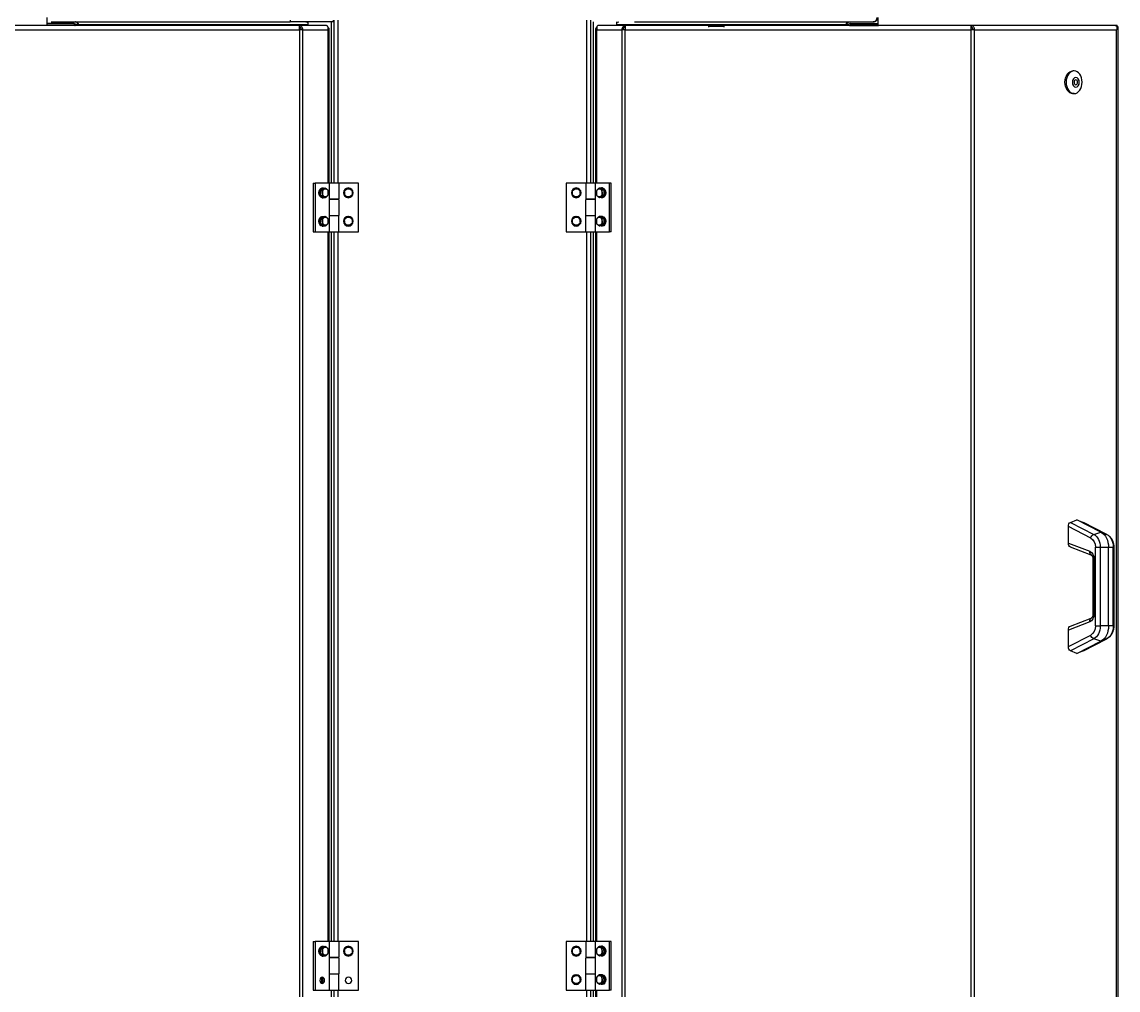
# Model space of a CAD drawing. Extents: x -3873 to 164127, y 7129 to 96529.
# Drawn here: x 53940 to 55293, y 26497 to 27692 of the extents above; entities that cross this region are included whole.
import ezdxf

# ---------------------------------------------------------------- set-up
doc = ezdxf.new("R2010")
doc.units = 0
doc.layers.add('LAYOUT-KROMEKA', color=1, linetype='CONTINUOUS')

# ---------------------------------------------------------------- blocks, each defined once
blk = doc.blocks.new('artik seperatoru-ust')
at = {"layer": 'LAYOUT-KROMEKA'}
for p, q in [((4334.1, 808.7), (2953.9, 808.7)), ((2956.9, 807.1), (4331.1, 807.1)), ((3595.5, 803.6), (3595.5, 802.9)), ((3692.5, 803.6), (3595.5, 803.6)), ((3595.5, 802.9), (3692.5, 802.9)), ((3595.5, 802.9), (3595.5, 797.1)), ((3692.5, 803.6), (3692.5, 802.9)), ((3692.5, 797.1), (3692.5, 802.9)), ((4331.1, 631.6), (4331.1, 807.1)), ((4336.5, 806.1), (4336.4, 806.1)), ((4336.5, 807.7), (4336.5, 806.1)), ((4336.5, 806.1), (4336.5, 805.6)), ((4336.5, 805.6), (4336.5, 627.9)), ((3561.5, 758.2), (3576.7, 787.8)), ((3564.7, 766.2), (3579.6, 795)), ((3579.7, 795.2), (3564.8, 766.4)), ((3579.6, 795), (3576.7, 787.8)), ((3576.7, 787.8), (3579.6, 779.1)), ((3595.5, 797.1), (3692.5, 797.1)), ((3595.5, 797.1), (3595.5, 787)), ((3595.5, 780.9), (3595.5, 787)), ((3692.5, 787), (3595.5, 787)), ((3692.5, 787), (3692.5, 797.1)), ((3692.5, 780.9), (3692.5, 787)), ((3723.2, 766.4), (3708.3, 795.2)), ((3708.4, 795), (3723.3, 766.2)), ((3711.3, 787.8), (3708.4, 795)), ((3708.4, 779.1), (3711.3, 787.8)), ((3711.3, 787.8), (3726.5, 758.2)), ((3579.6, 779.1), (3564.7, 750.2)), ((3569.9, 747.6), (3584.1, 775.3)), ((3600.4, 774.2), (3590.3, 747.6)), ((3595.3, 750.2), (3605.1, 775.9)), ((3595.5, 780.9), (3692.5, 780.9)), ((3677.9, 779.4), (3610.1, 779.4)), ((3610.1, 779.4), (3610.1, 778)), ((3610.1, 778), (3677.9, 778)), ((3677.9, 779.4), (3677.9, 778)), ((3682.9, 775.9), (3692.7, 750.2)), ((3697.7, 747.6), (3687.6, 774.2)), ((3703.9, 775.3), (3718.1, 747.6)), ((3723.3, 750.2), (3708.4, 779.1)), ((3564.7, 766.2), (3561.5, 758.2)), ((3561.5, 758.2), (3564.7, 750.2)), ((3726.5, 758.2), (3723.3, 766.2)), ((3723.3, 750.2), (3726.5, 758.2)), ((3569.9, 747.6), (3590.3, 747.6)), ((3697.7, 747.6), (3718.1, 747.6)), ((4252.5, 754.7), (4252.5, 753.3)), ((4280.5, 754.7), (4280.5, 753.3)), ((2956.9, 631.6), (4331.1, 631.6)), ((2956.9, 627.7), (4331.1, 627.7)), ((4331.1, 631.6), (4331.1, 627.7)), ((4331.1, 200.9), (4331.1, 627.7)), ((4334.5, 627.9), (4334.5, 627.6)), ((4334.5, 627.9), (4336.5, 627.9)), ((4336.5, 627.5), (4336.5, 627.9)), ((4336.5, 627.5), (4336.5, 201.1)), ((4336.5, 513.2), (4336.6, 513.2)), ((4336.5, 512.9), (4336.6, 512.9)), ((4336.6, 512.9), (4336.6, 513.2)), ((4336.6, 478), (4336.6, 512.9)), ((4337, 512.5), (4336.6, 512.5)), ((4339, 512.5), (4337, 512.5)), ((4337, 512.5), (4337, 478.9)), ((4346.4, 512.5), (4339, 512.5)), ((4339, 478.9), (4339, 512.5)), ((4341, 507.1), (4341, 507.1)), ((4341, 507.1), (4341, 507)), ((4341, 212.4), (4341, 507)), ((4336.5, 478), (4336.6, 478)), ((4337.6, 474), (4336.5, 474)), ((4337.6, 473.3), (4336.5, 473.3)), ((4339.4, 474.5), (4336.7, 474.5)), ((4337, 478.9), (4339, 478.9)), ((4337.6, 474), (4337.6, 473.3)), ((4337.6, 190.1), (4337.6, 473.3)), ((4335.5, 322.1), (4335.3, 322.1)), ((4335.5, 322.1), (4335.5, 323.5)), ((4335.5, 322.1), (4335.5, 304.6)), ((4335.5, 304.6), (4335.3, 304.6)), ((4335.5, 303.2), (4335.5, 304.6)), ((2956.9, 200.9), (4331.1, 200.9)), ((2956.9, 197.1), (4331.1, 197.1)), ((4331.1, 200.9), (4331.1, 197.1)), ((4331.1, 166), (4331.1, 197.1)), ((4334.5, 200.7), (4334.5, 201)), ((4334.5, 200.7), (4336.5, 200.7)), ((4336.5, 200.7), (4336.5, 201.1)), ((4336.5, 200.7), (4336.5, 167.5)), ((4341, 190.1), (4336.5, 190.1)), ((3146, 183.8), (3146, 181.7)), ((3146, 183.8), (3206, 183.8)), ((3146, 164), (3146, 181.7)), ((3146, 181.7), (3206, 181.7)), ((3206, 183.8), (3206, 181.7)), ((3206, 181.7), (3206, 164)), ((4082, 183.8), (4082, 181.7)), ((4082, 183.8), (4142, 183.8)), ((4082, 164), (4082, 181.7)), ((4082, 181.7), (4142, 181.7)), ((4142, 183.8), (4142, 181.7)), ((4142, 181.7), (4142, 164)), ((2955.2, 164.5), (3146, 164.5)), ((2956.9, 166), (3146, 166)), ((3206, 164), (3146, 164)), ((3146, 152.2), (3146, 164)), ((3153, 172.8), (3153, 171.7)), ((3153.2, 171.6), (3156.5, 175)), ((3153.2, 171.6), (3153.2, 169.5)), ((3156.5, 175), (3156.5, 172.9)), ((3156.5, 175), (3162.2, 174.7)), ((3162.2, 174.7), (3164.8, 171)), ((3162.2, 174.7), (3162.2, 172.6)), ((3164.8, 171), (3164.8, 168.9)), ((3165, 172.8), (3165, 171.7)), ((3165.5, 164), (3165.5, 152.2)), ((3166.2, 152.2), (3166.2, 164)), ((3185.7, 164), (3185.7, 152.2)), ((3186.5, 152.2), (3186.5, 164)), ((3188, 172.8), (3188, 171.7)), ((3188.2, 171.6), (3191.5, 175)), ((3188.2, 171.6), (3188.2, 169.5)), ((3191.5, 175), (3191.5, 172.9)), ((3191.5, 175), (3197.2, 174.7)), ((3197.2, 174.7), (3199.8, 171)), ((3197.2, 174.7), (3197.2, 172.6)), ((3199.8, 171), (3199.8, 168.9)), ((3200, 172.8), (3200, 171.7)), ((3206, 166), (4082, 166)), ((3206, 164.5), (4082, 164.5)), ((3206, 164), (3206, 152.2)), ((4142, 164), (4082, 164)), ((4082, 152.2), (4082, 164)), ((4089, 172.8), (4089, 171.7)), ((4089.2, 171.5), (4092.3, 175)), ((4089.2, 171.5), (4089.2, 169.4)), ((4092.3, 175), (4092.3, 172.8)), ((4092.3, 175), (4098.1, 174.8)), ((4098.1, 174.8), (4100.8, 171.2)), ((4098.1, 174.8), (4098.1, 172.6)), ((4100.8, 171.2), (4100.8, 169)), ((4101, 172.8), (4101, 171.7)), ((4101.5, 164), (4101.5, 152.2)), ((4102.2, 152.2), (4102.2, 164)), ((4121.7, 164), (4121.7, 152.2)), ((4122.5, 152.2), (4122.5, 164)), ((4124, 172.8), (4124, 171.7)), ((4124.2, 171.5), (4127.3, 175)), ((4124.2, 171.5), (4124.2, 169.4)), ((4127.3, 175), (4127.3, 172.8)), ((4127.3, 175), (4133.1, 174.8)), ((4133.1, 174.8), (4135.8, 171.2)), ((4133.1, 174.8), (4133.1, 172.6)), ((4135.8, 171.2), (4135.8, 169)), ((4136, 172.8), (4136, 171.7)), ((4142, 166), (4331.1, 166)), ((4142, 164.5), (4332.7, 164.5)), ((4142, 164), (4142, 152.2)), ((2946.5, 161.9), (3146, 161.9)), ((2946.5, 158.5), (3146, 158.5)), ((3146, 153.1), (2946.5, 153.1)), ((3146, 128), (3146, 152.2)), ((3146, 152.2), (3165.5, 152.2)), ((3165.5, 161.9), (3166.2, 161.9)), ((3165.5, 158.5), (3166.2, 158.5)), ((3166.2, 153.1), (3165.5, 153.1)), ((3165.5, 153), (3166.2, 153)), ((3166.2, 152.2), (3185.7, 152.2)), ((3185.7, 161.9), (3186.5, 161.9)), ((3185.7, 158.5), (3186.5, 158.5)), ((3186.5, 153.1), (3185.7, 153.1)), ((3185.7, 153), (3186.5, 153)), ((3206, 152.2), (3186.5, 152.2)), ((3206, 161.9), (4082, 161.9)), ((3206, 158.5), (4082, 158.5)), ((4082, 153.1), (3206, 153.1)), ((3206, 152.2), (3206, 128)), ((4082, 128), (4082, 152.2)), ((4082, 152.2), (4101.5, 152.2)), ((4101.5, 161.9), (4102.2, 161.9)), ((4101.5, 158.5), (4102.2, 158.5)), ((4102.2, 153.1), (4101.5, 153.1)), ((4101.5, 153), (4102.2, 153)), ((4102.2, 152.2), (4121.7, 152.2)), ((4121.7, 161.9), (4122.5, 161.9)), ((4121.7, 158.5), (4122.5, 158.5)), ((4122.5, 153.1), (4121.7, 153.1)), ((4121.7, 153), (4122.5, 153)), ((4142, 152.2), (4122.5, 152.2)), ((4142, 161.9), (4341, 161.9)), ((4142, 158.5), (4343, 158.5)), ((4343, 153.1), (4142, 153.1)), ((4142, 152.2), (4142, 128)), ((3206, 128), (3146, 128)), ((4142, 128), (4082, 128)), ((3146, -152.2), (3146, -128)), ((3146, -128), (3206, -128)), ((3206, -128), (3206, -152.2)), ((4082, -152.2), (4082, -128)), ((4082, -128), (4142, -128)), ((4142, -128), (4142, -152.2)), ((2946.5, -153.1), (3146, -153.1)), ((3146, -158.5), (2946.5, -158.5)), ((3146, -161.9), (2946.5, -161.9)), ((3146, -164), (3146, -152.2)), ((3146, -152.2), (3165.5, -152.2)), ((3165.5, -152.2), (3165.5, -164)), ((3166.2, -153), (3165.5, -153)), ((3165.5, -153.1), (3166.2, -153.1)), ((3166.2, -158.5), (3165.5, -158.5)), ((3166.2, -161.9), (3165.5, -161.9)), ((3166.2, -164), (3166.2, -152.2)), ((3185.7, -152.2), (3166.2, -152.2)), ((3185.7, -152.2), (3185.7, -164)), ((3186.5, -153), (3185.7, -153)), ((3185.7, -153.1), (3186.5, -153.1)), ((3186.5, -158.5), (3185.7, -158.5)), ((3186.5, -161.9), (3185.7, -161.9)), ((3186.5, -164), (3186.5, -152.2)), ((3206, -152.2), (3186.5, -152.2)), ((3206, -152.2), (3206, -164)), ((3206, -153.1), (4082, -153.1)), ((4082, -158.5), (3206, -158.5)), ((4082, -161.9), (3206, -161.9)), ((4082, -164), (4082, -152.2)), ((4082, -152.2), (4101.5, -152.2)), ((4101.5, -152.2), (4101.5, -164)), ((4102.2, -153), (4101.5, -153)), ((4101.5, -153.1), (4102.2, -153.1)), ((4102.2, -158.5), (4101.5, -158.5)), ((4102.2, -161.9), (4101.5, -161.9)), ((4102.2, -164), (4102.2, -152.2)), ((4121.7, -152.2), (4102.2, -152.2)), ((4121.7, -153.1), (4122.5, -153.1)), ((4122.5, -158.5), (4121.7, -158.5)), ((4122.5, -161.9), (4121.7, -161.9)), ((4121.7, -152.2), (4121.7, -164)), ((4122.5, -153), (4121.7, -153)), ((4122.5, -164), (4122.5, -152.2)), ((4142, -152.2), (4122.5, -152.2)), ((4142, -152.2), (4142, -164)), ((4142, -153.1), (4343, -153.1)), ((4343, -158.5), (4142, -158.5)), ((4341, -161.9), (4142, -161.9)), ((4343, -159.4), (4341, -159.4)), ((4341, -159.4), (4341, -212.4)), ((3146, -181.7), (3146, -164)), ((3146, -164), (3206, -164)), ((3188, -172.8), (3188, -171.7)), ((3188.2, -171.2), (3188.2, -169)), ((3190.9, -174.8), (3188.2, -171.2)), ((3190.9, -174.8), (3190.9, -172.6)), ((3196.7, -175), (3190.9, -174.8)), ((3199.8, -171.5), (3196.7, -175)), ((3196.7, -175), (3196.7, -172.8)), ((3199.8, -171.5), (3199.8, -169.4)), ((3200, -172.8), (3200, -171.7)), ((3206, -164), (3206, -181.7)), ((4082, -164.5), (3206, -164.5)), ((4082, -166), (3206, -166)), ((4082, -181.7), (4082, -164)), ((4082, -164), (4142, -164)), ((4089, -172.8), (4089, -171.7)), ((4089.2, -171.2), (4089.2, -169)), ((4091.9, -174.8), (4089.2, -171.2)), ((4091.9, -174.8), (4091.9, -172.6)), ((4097.7, -175), (4091.9, -174.8)), ((4100.8, -171.5), (4097.7, -175)), ((4097.7, -175), (4097.7, -172.8)), ((4100.8, -171.5), (4100.8, -169.4)), ((4101, -172.8), (4101, -171.7)), ((4124, -172.8), (4124, -171.7)), ((4124.2, -171.2), (4124.2, -169)), ((4126.9, -174.8), (4124.2, -171.2)), ((4126.9, -174.8), (4126.9, -172.6)), ((4132.7, -175), (4126.9, -174.8)), ((4135.8, -171.5), (4132.7, -175)), ((4132.7, -175), (4132.7, -172.8)), ((4135.8, -171.5), (4135.8, -169.4)), ((4136, -172.8), (4136, -171.7)), ((4142, -164), (4142, -181.7)), ((4332.7, -164.5), (4142, -164.5)), ((4331.1, -166), (4142, -166)), ((4331.1, -197.1), (4331.1, -166)), ((4336.5, -167.5), (4336.5, -200.7)), ((3146, -183.8), (3146, -181.7)), ((3206, -181.7), (3146, -181.7)), ((3206, -183.8), (3146, -183.8)), ((3206, -183.8), (3206, -181.7)), ((4082, -183.8), (4082, -181.7)), ((4142, -181.7), (4082, -181.7)), ((4142, -183.8), (4082, -183.8)), ((4142, -183.8), (4142, -181.7)), ((4331.1, -197.1), (2956.9, -197.1)), ((4331.1, -200.9), (2956.9, -200.9)), ((4331.1, -197.1), (4331.1, -200.9)), ((4331.1, -627.7), (4331.1, -200.9)), ((4334.5, -200.7), (4334.5, -201)), ((4334.5, -200.7), (4336.5, -200.7)), ((4336.5, -190.1), (4341, -190.1)), ((4336.5, -201.1), (4336.5, -200.7)), ((4336.5, -201.1), (4336.5, -627.5)), ((4337.6, -473.3), (4337.6, -190.1)), ((4341, -507), (4341, -212.4)), ((4343, -212.4), (4341, -212.4)), ((4337.6, -473.3), (4336.5, -473.3)), ((4337.6, -474), (4336.5, -474)), ((4336.6, -478), (4336.5, -478)), ((4336.6, -478), (4336.6, -512.9)), ((4339.4, -474.5), (4336.7, -474.5)), ((4339, -478.9), (4337, -478.9)), ((4337, -478.9), (4337, -512.5)), ((4337.6, -474), (4337.6, -473.3)), ((4339, -478.9), (4339, -512.5)), ((4336.6, -512.9), (4336.5, -512.9)), ((4336.6, -513.2), (4336.5, -513.2)), ((4337, -512.5), (4336.6, -512.5)), ((4336.6, -512.9), (4336.6, -513.2)), ((4339, -512.5), (4337, -512.5)), ((4346.4, -512.5), (4339, -512.5))]:
    blk.add_line(p, q, dxfattribs=at)
for centre, radius in [((3159, 140.5), 6), ((3194, 140.5), 6), ((4095, 140.5), 6), ((4130, 140.5), 6), ((3194, -140.5), 6), ((4095, -140.5), 6), ((4130, -140.5), 6), ((3158, -140.5), 4)]:
    blk.add_circle(centre, radius, dxfattribs=at)
for centre, start, end in [((3159, 140.5), 147.5, 207.5), ((3159, 140.5), 207.5, 267.5), ((3159, 140.5), 87.5, 147.5), ((3159, 140.5), 267.5, 327.5), ((3159, 140.5), 27.5, 87.5), ((3159, 140.5), 327.5, 27.5), ((3194, 140.5), 147.5, 207.5), ((3194, 140.5), 207.5, 267.5), ((3194, 140.5), 87.5, 147.5), ((3194, 140.5), 267.5, 327.5), ((3194, 140.5), 27.5, 87.5), ((3194, 140.5), 327.5, 27.5), ((4095, 140.5), 147.5, 207.5), ((4095, 140.5), 207.5, 267.5), ((4095, 140.5), 87.5, 147.5), ((4095, 140.5), 267.5, 327.5), ((4095, 140.5), 27.5, 87.5), ((4095, 140.5), 327.5, 27.5), ((4130, 140.5), 147.5, 207.5), ((4130, 140.5), 207.5, 267.5), ((4130, 140.5), 87.5, 147.5), ((4130, 140.5), 267.5, 327.5), ((4130, 140.5), 27.5, 87.5), ((4130, 140.5), 327.5, 27.5), ((3194, -140.5), 147.5, 207.5), ((3194, -140.5), 207.5, 267.5), ((3194, -140.5), 87.5, 147.5), ((3194, -140.5), 267.5, 327.5), ((3194, -140.5), 27.5, 87.5), ((3194, -140.5), 327.5, 27.5), ((4095, -140.5), 147.5, 207.5), ((4095, -140.5), 207.5, 267.5), ((4095, -140.5), 87.5, 147.5), ((4095, -140.5), 267.5, 327.5), ((4095, -140.5), 27.5, 87.5), ((4095, -140.5), 327.5, 27.5), ((4130, -140.5), 147.5, 207.5), ((4130, -140.5), 207.5, 267.5), ((4130, -140.5), 87.5, 147.5), ((4130, -140.5), 267.5, 327.5), ((4130, -140.5), 27.5, 87.5), ((4130, -140.5), 327.5, 27.5)]:
    blk.add_arc(centre, 5, start, end, dxfattribs=at)
for centre, major_axis, ratio, start_param, end_param in [((3595.5, 790.9), (-17, 0), 0.707107, 4.712389, 5.934119), ((3692.5, 790.9), (17, 0), 0.707107, 0.349066, 1.570796), ((3595.5, 783), (-20, 0), 0.707107, 4.712389, 5.934119), ((3584.1, 793), (-4.45, 2.29), 0.664463, 0, 0.067749), ((3595.5, 775), (-17, 0), 0.707107, 4.712389, 5.934119), ((3692.5, 783), (20, 0), 0.707107, 0.349066, 1.570796), ((3692.5, 775), (17, 0), 0.707107, 0.349066, 1.570796), ((3703.9, 793), (4.45, 2.29), 0.664463, 6.215436, 6.283185), ((3584.1, 778.8), (4.45, -2.29), 0.664463, 3.73294, 5.041937), ((3595.5, 772.3), (-12.1, 0), 0.707107, 4.712389, 5.934119), ((3610.1, 772.3), (-10, 0), 0.707107, 4.712389, 6.021386), ((3600.4, 777.7), (4.68, -1.77), 0.683013, 4.965651, 6.283185), ((3677.9, 772.3), (10, 0), 0.707107, 0.261799, 1.570796), ((3687.6, 777.7), (-4.68, -1.77), 0.683013, 0, 1.317535), ((3692.5, 772.3), (12.1, 0), 0.707107, 0.349066, 1.570796), ((3703.9, 778.8), (-4.45, -2.29), 0.664463, 1.241248, 2.550245), ((3569.9, 765.3), (-5.32, 0), 0.664463, 5.953637, 6.021386), ((3718.1, 765.3), (5.32, 0), 0.664463, 0.261799, 0.329548), ((3569.9, 751.1), (-5.32, 0), 0.664463, 0.261799, 1.570796), ((3590.3, 751.1), (5.18, 0), 0.683013, 4.712389, 6.029924), ((3697.7, 751.1), (-5.18, 0), 0.683013, 0.253262, 1.570796), ((3718.1, 751.1), (5.32, 0), 0.664463, 4.712389, 6.021386), ((4266.5, 753.3), (14, 0), 0.707107, 3.141593, 6.283185), ((4337.6, 192.9), (0, -4.81), 0.707107, 0.959128, 1.570796), ((3159, 171.7), (-6, 0), 0.707107, 2.856625, 6.568153), ((3159, 172.8), (-6, 0), 0.707107, 3.141593, 6.283185), ((3194, 171.7), (-6, 0), 0.707107, 2.856625, 6.568153), ((3194, 172.8), (-6, 0), 0.707107, 3.141593, 6.283185), ((4095, 171.7), (-6, 0), 0.707107, 2.862604, 6.562173), ((4095, 172.8), (-6, 0), 0.707107, 3.141593, 6.283185), ((4130, 171.7), (-6, 0), 0.707107, 2.862604, 6.562173), ((4130, 172.8), (-6, 0), 0.707107, 3.141593, 6.283185), ((3159, 168.9), (-5, 0), 0.707107, 5.686346, 6.733544), ((3159, 168.9), (5, 0), 0.707107, 3.591951, 4.639149), ((3159, 168.9), (-5, 0), 0.707107, 4.639149, 5.686346), ((3159, 168.9), (5, 0), 0.707107, 4.639149, 5.686346), ((3159, 168.9), (-5, 0), 0.707107, 3.591951, 4.639149), ((3159, 168.9), (5, 0), 0.707107, 5.686346, 6.733544), ((3194, 168.9), (-5, 0), 0.707107, 5.686346, 6.733544), ((3194, 168.9), (5, 0), 0.707107, 3.591951, 4.639149), ((3194, 168.9), (-5, 0), 0.707107, 4.639149, 5.686346), ((3194, 168.9), (5, 0), 0.707107, 4.639149, 5.686346), ((3194, 168.9), (-5, 0), 0.707107, 3.591951, 4.639149), ((3194, 168.9), (5, 0), 0.707107, 5.686346, 6.733544), ((4095, 168.9), (-5, 0), 0.707107, 5.715953, 6.763151), ((4095, 168.9), (5, 0), 0.707107, 3.621558, 4.668756), ((4095, 168.9), (-5, 0), 0.707107, 4.668756, 5.715953), ((4095, 168.9), (5, 0), 0.707107, 4.668756, 5.715953), ((4095, 168.9), (-5, 0), 0.707107, 3.621558, 4.668756), ((4095, 168.9), (5, 0), 0.707107, 5.715953, 6.763151), ((4130, 168.9), (-5, 0), 0.707107, 5.715953, 6.763151), ((4130, 168.9), (5, 0), 0.707107, 3.621558, 4.668756), ((4130, 168.9), (-5, 0), 0.707107, 4.668756, 5.715953), ((4130, 168.9), (5, 0), 0.707107, 4.668756, 5.715953), ((4130, 168.9), (-5, 0), 0.707107, 3.621558, 4.668756), ((4130, 168.9), (5, 0), 0.707107, 5.715953, 6.763151), ((3158, -175), (4, 0), 0.707107, 0.384397, 2.757196), ((3158, -175), (-4, 0), 0.707107, 3.525989, 5.898789), ((3158, -176.4), (-4, 0), 0.707107, 3.816724, 5.608054), ((3194, -171.7), (6, 0), 0.707107, 2.862605, 6.562173), ((3194, -172.8), (6, 0), 0.707107, 3.141593, 6.283185), ((3194, -168.9), (-5, 0), 0.707107, 5.715953, 6.763151), ((3194, -168.9), (5, 0), 0.707107, 3.621558, 4.668756), ((3194, -168.9), (-5, 0), 0.707107, 4.668756, 5.715953), ((3194, -168.9), (5, 0), 0.707107, 4.668756, 5.715953), ((3194, -168.9), (-5, 0), 0.707107, 3.621558, 4.668756), ((3194, -168.9), (5, 0), 0.707107, 5.715953, 6.763151), ((4095, -171.7), (6, 0), 0.707107, 2.862605, 6.562173), ((4095, -172.8), (6, 0), 0.707107, 3.141593, 6.283185), ((4095, -168.9), (-5, 0), 0.707107, 5.715953, 6.763151), ((4095, -168.9), (5, 0), 0.707107, 3.621558, 4.668756), ((4095, -168.9), (-5, 0), 0.707107, 4.668756, 5.715953), ((4095, -168.9), (5, 0), 0.707107, 4.668756, 5.715953), ((4095, -168.9), (-5, 0), 0.707107, 3.621558, 4.668756), ((4095, -168.9), (5, 0), 0.707107, 5.715953, 6.763151), ((4130, -171.7), (6, 0), 0.707107, 2.862605, 6.562173), ((4130, -172.8), (6, 0), 0.707107, 3.141593, 6.283185), ((4130, -168.9), (-5, 0), 0.707107, 5.715953, 6.763151), ((4130, -168.9), (5, 0), 0.707107, 3.621558, 4.668756), ((4130, -168.9), (-5, 0), 0.707107, 4.668756, 5.715953), ((4130, -168.9), (5, 0), 0.707107, 4.668756, 5.715953), ((4130, -168.9), (-5, 0), 0.707107, 3.621558, 4.668756), ((4130, -168.9), (5, 0), 0.707107, 5.715953, 6.763151), ((4337.6, -192.9), (0, 4.81), 0.707107, 4.712389, 5.324057)]:
    blk.add_ellipse(centre, major_axis=major_axis, ratio=ratio, start_param=start_param, end_param=end_param, dxfattribs=at)
for centre, major_axis in [((4266.5, 754.7), (-14, 0)), ((4266.5, 756.8), (-6, 0)), ((4266.5, 756.8), (-3, 0)), ((3158, -172.8), (4, 0))]:
    blk.add_ellipse(centre, major_axis=major_axis, ratio=0.707107, dxfattribs=at)
for points, knots in [([(3595.5, 803.6), (3594.2, 803.6), (3593, 803.5), (3590.5, 803.1), (3589.2, 802.7), (3586.9, 801.8), (3585.8, 801.3), (3583.7, 800), (3582.7, 799.2), (3581, 797.4), (3580.2, 796.4), (3579.7, 795.2)], [4.712389, 4.712389, 4.712389, 4.712389, 4.956735, 4.956735, 5.201081, 5.201081, 5.445427, 5.445427, 5.689773, 5.689773, 5.934119, 5.934119, 5.934119, 5.934119]), ([(3708.3, 795.2), (3707.8, 796.4), (3707, 797.4), (3705.3, 799.2), (3704.3, 800), (3702.2, 801.3), (3701.1, 801.8), (3698.8, 802.7), (3697.5, 803.1), (3695, 803.5), (3693.8, 803.6), (3692.5, 803.6)], [3.490659, 3.490659, 3.490659, 3.490659, 3.735005, 3.735005, 3.979351, 3.979351, 4.223697, 4.223697, 4.468043, 4.468043, 4.712389, 4.712389, 4.712389, 4.712389]), ([(4336.5, 807.7), (4335.4, 808.6), (4334.2, 808.9), (4333.1, 808.5), (4332.4, 808.2), (4331.8, 807.7), (4331.1, 807.1)], [-1, -1, -1, -1, -0.367487, -0.367487, -0.367487, 0, 0, 0, 0]), ([(4335.9, 806.7), (4335.6, 806.9), (4335.1, 807.1), (4334.5, 807.3), (4333.6, 807.5), (4332.3, 807.4), (4331.1, 807.1)], [-0.6977673, -0.6977673, -0.6977673, -0.6977673, -0.4359137, -0.4359137, -0.4359137, 0, 0, 0, 0]), ([(3610.1, 778), (3609.5, 778), (3609, 777.9), (3608, 777.7), (3607.5, 777.6), (3606.7, 777.3), (3606.4, 777.1), (3605.8, 776.8), (3605.6, 776.6), (3605.3, 776.3), (3605.2, 776.1), (3605.1, 776), (3605.1, 776), (3605.1, 775.9)], [4.712389, 4.712389, 4.712389, 4.712389, 4.958072, 4.958072, 5.201318, 5.201318, 5.438766, 5.438766, 5.67291, 5.67291, 5.921106, 5.921106, 6.021386, 6.021386, 6.021386, 6.021386]), ([(3682.9, 775.9), (3682.9, 776), (3682.9, 776.1), (3682.6, 776.4), (3682.4, 776.6), (3681.9, 777), (3681.6, 777.2), (3680.8, 777.5), (3680.4, 777.6), (3679.4, 777.8), (3678.9, 777.9), (3678.3, 777.9), (3678.1, 778), (3677.9, 778)], [3.403392, 3.403392, 3.403392, 3.403392, 3.665191, 3.665191, 3.926991, 3.926991, 4.162101, 4.162101, 4.398093, 4.398093, 4.639902, 4.639902, 4.712389, 4.712389, 4.712389, 4.712389]), ([(4336.5, 627.9), (4336.5, 629.1), (4335.7, 630.2), (4334.4, 630.9), (4333.4, 631.3), (4332.3, 631.6), (4331.1, 631.6)], [0, 0, 0, 0, 0.91855, 0.91855, 0.91855, 1.570796, 1.570796, 1.570796, 1.570796]), ([(4331.1, 630.1), (4332.3, 630.2), (4333.4, 629.8), (4334, 629.1), (4334.3, 628.8), (4334.5, 628.3), (4334.5, 627.9)], [0, 0, 0, 0, 1.031173, 1.031173, 1.031173, 1.570796, 1.570796, 1.570796, 1.570796]), ([(4331.1, 627.7), (4332.8, 627.7), (4334.4, 627.6), (4335.4, 627.6), (4336.1, 627.5), (4336.5, 627.5), (4336.5, 627.5)], [0, 0, 0, 0, 0.91855, 0.91855, 0.91855, 1.570796, 1.570796, 1.570796, 1.570796]), ([(4346.4, 512.5), (4344.8, 512.5), (4343.2, 511.8), (4342.2, 510.5), (4341.4, 509.6), (4341, 508.3), (4341, 507.1)], [0, 0, 0, 0, 0.882368, 0.882368, 0.882368, 1.570796, 1.570796, 1.570796, 1.570796]), ([(4341, 507), (4341, 508.4), (4341.7, 509.8), (4343, 510.7), (4343.9, 511.4), (4345.2, 511.8), (4346.4, 511.8)], [-1.570796, -1.570796, -1.570796, -1.570796, -0.688428, -0.688428, -0.688428, 0, 0, 0, 0]), ([(4336.5, 475.8), (4336.6, 475.9), (4336.8, 475.9), (4337.4, 476), (4337.8, 476.1), (4338.3, 476.2)], [-0.1913481, -0.1913481, -0.1913481, -0.1913481, -0.1446991, -0.1446991, 0, 0, 0, 0]), ([(4338.3, 476.2), (4337.9, 475.6), (4337.5, 475.1), (4337, 474.7), (4336.9, 474.6), (4336.7, 474.5), (4336.5, 474.3)], [-0.6660379, -0.6660379, -0.6660379, -0.6660379, -0.4359137, -0.4359137, -0.4359137, -0.3609129, -0.3609129, -0.3609129, -0.3609129]), ([(4337.6, 474), (4338.7, 474), (4339.8, 474.6), (4340.4, 475.5), (4340.8, 476), (4341, 476.7), (4341, 477.4)], [-3.141593, -3.141593, -3.141593, -3.141593, -2.170949, -2.170949, -2.170949, -1.570796, -1.570796, -1.570796, -1.570796]), ([(4337.6, 473.3), (4338.7, 473.3), (4339.8, 474), (4340.4, 475.1), (4340.8, 475.7), (4341, 476.5), (4341, 477.3)], [-3.141593, -3.141593, -3.141593, -3.141593, -2.170949, -2.170949, -2.170949, -1.570796, -1.570796, -1.570796, -1.570796]), ([(4336.5, 201.1), (4336.5, 201.1), (4335.7, 201), (4334.4, 201), (4333.4, 201), (4332.3, 200.9), (4331.1, 200.9)], [0, 0, 0, 0, 0.91855, 0.91855, 0.91855, 1.570796, 1.570796, 1.570796, 1.570796]), ([(4331.1, 197.1), (4332.8, 197), (4334.4, 197.6), (4335.4, 198.4), (4336.1, 199.1), (4336.5, 199.9), (4336.5, 200.7)], [0, 0, 0, 0, 0.91855, 0.91855, 0.91855, 1.570796, 1.570796, 1.570796, 1.570796]), ([(4331.1, 198.5), (4332.3, 198.4), (4333.4, 198.8), (4334, 199.5), (4334.3, 199.9), (4334.5, 200.3), (4334.5, 200.7)], [0, 0, 0, 0, 1.031173, 1.031173, 1.031173, 1.570796, 1.570796, 1.570796, 1.570796]), ([(4335.9, 166.5), (4335.5, 166.2), (4335.1, 166), (4334.5, 165.9), (4333.6, 165.7), (4332.3, 165.7), (4331.1, 166)], [-0.6904184, -0.6904184, -0.6904184, -0.6904184, -0.4359137, -0.4359137, -0.4359137, 0, 0, 0, 0]), ([(4334.3, 165.8), (4333.7, 164.8), (4333.1, 164.3), (4332.5, 164.5), (4332.1, 164.6), (4331.6, 165.2), (4331.1, 166)], [-0.965343, -0.965343, -0.965343, -0.965343, -0.4359137, -0.4359137, -0.4359137, 0, 0, 0, 0]), ([(4334.3, -165.8), (4333.7, -164.8), (4333.1, -164.3), (4332.5, -164.5), (4332.1, -164.6), (4331.6, -165.2), (4331.1, -166)], [-0.965343, -0.965343, -0.965343, -0.965343, -0.4359137, -0.4359137, -0.4359137, 0, 0, 0, 0]), ([(4335.9, -166.5), (4335.5, -166.2), (4335.1, -166), (4334.5, -165.9), (4333.6, -165.7), (4332.3, -165.7), (4331.1, -166)], [-0.6904184, -0.6904184, -0.6904184, -0.6904184, -0.4359137, -0.4359137, -0.4359137, 0, 0, 0, 0]), ([(4336.5, -200.7), (4336.5, -199.6), (4335.7, -198.4), (4334.4, -197.8), (4333.4, -197.3), (4332.3, -197), (4331.1, -197.1)], [0, 0, 0, 0, 0.91855, 0.91855, 0.91855, 1.570796, 1.570796, 1.570796, 1.570796]), ([(4331.1, -198.5), (4332.3, -198.4), (4333.4, -198.8), (4334, -199.5), (4334.3, -199.9), (4334.5, -200.3), (4334.5, -200.7)], [0, 0, 0, 0, 1.031173, 1.031173, 1.031173, 1.570796, 1.570796, 1.570796, 1.570796]), ([(4331.1, -200.9), (4332.8, -200.9), (4334.4, -201), (4335.4, -201), (4336.1, -201.1), (4336.5, -201.1), (4336.5, -201.1)], [0, 0, 0, 0, 0.91855, 0.91855, 0.91855, 1.570796, 1.570796, 1.570796, 1.570796]), ([(4338.3, -476.2), (4337.9, -475.6), (4337.5, -475.1), (4337, -474.7), (4336.9, -474.6), (4336.7, -474.5), (4336.5, -474.3)], [-0.6660379, -0.6660379, -0.6660379, -0.6660379, -0.4359137, -0.4359137, -0.4359137, -0.3609129, -0.3609129, -0.3609129, -0.3609129]), ([(4338.3, -476.2), (4337.8, -476.1), (4337.3, -476), (4336.8, -475.9), (4336.6, -475.9), (4336.5, -475.8)], [-0.5211304, -0.5211304, -0.5211304, -0.5211304, -0.3732105, -0.3732105, -0.3309814, -0.3309814, -0.3309814, -0.3309814]), ([(4337.6, -473.3), (4338.7, -473.3), (4339.8, -474), (4340.4, -475.1), (4340.8, -475.7), (4341, -476.5), (4341, -477.3)], [-3.141593, -3.141593, -3.141593, -3.141593, -2.170949, -2.170949, -2.170949, -1.570796, -1.570796, -1.570796, -1.570796]), ([(4337.6, -474), (4338.7, -474), (4339.8, -474.6), (4340.4, -475.5), (4340.8, -476), (4341, -476.7), (4341, -477.4)], [-3.141593, -3.141593, -3.141593, -3.141593, -2.170949, -2.170949, -2.170949, -1.570796, -1.570796, -1.570796, -1.570796])]:
    blk.add_open_spline(points, degree=3, knots=knots, dxfattribs=at)
for points in [[(4336.5, 805.6), (4336.5, 806), (4336.3, 806.4), (4335.9, 806.7)], [(4336.4, 806.1), (4336.4, 806.1), (4336.5, 806.1), (4336.5, 806.1)], [(4336.5, 477.1), (4336.8, 477.7), (4337, 478.3), (4337, 478.9)], [(4336.6, 478), (4336.6, 477.8), (4336.5, 477.7), (4336.5, 477.6)], [(4339, 478.9), (4339, 478), (4338.7, 477), (4338.3, 476.2)], [(4336.5, 167.5), (4336.5, 167.1), (4336.3, 166.8), (4335.9, 166.5)], [(4336.5, -167.5), (4336.5, -167.1), (4336.3, -166.8), (4335.9, -166.5)], [(4336.5, -477.1), (4336.8, -477.7), (4337, -478.3), (4337, -478.9)], [(4336.6, -478), (4336.6, -477.8), (4336.5, -477.7), (4336.5, -477.6)], [(4339, -478.9), (4339, -478), (4338.7, -477), (4338.3, -476.2)]]:
    blk.add_open_spline(points, degree=3, dxfattribs=at)
for points in [[(3153.2, 169.5), (3154.1, 170.1), (3154.9, 170.9)], [(3154.5, 167.3), (3153.9, 168.2), (3153.2, 169.5)], [(3155.8, 165.8), (3155.1, 166.5), (3154.5, 167.3)], [(3154.9, 170.9), (3155.6, 171.6), (3156.5, 172.9)], [(3158.6, 165.3), (3157.3, 165.4), (3155.8, 165.8)], [(3156.5, 172.9), (3158, 172.5), (3159.4, 172.4)], [(3161.5, 165.5), (3160, 165.3), (3158.6, 165.3)], [(3159.4, 172.4), (3160.7, 172.3), (3162.2, 172.6)], [(3163.1, 166.9), (3162.4, 166.1), (3161.5, 165.5)], [(3162.2, 172.6), (3162.9, 171.3), (3163.5, 170.4)], [(3164.8, 168.9), (3163.9, 167.7), (3163.1, 166.9)], [(3163.5, 170.4), (3164.1, 169.6), (3164.8, 168.9)], [(3188.2, 169.5), (3189.1, 170.1), (3189.9, 170.9)], [(3189.5, 167.3), (3188.9, 168.2), (3188.2, 169.5)], [(3190.8, 165.8), (3190.1, 166.5), (3189.5, 167.3)], [(3189.9, 170.9), (3190.6, 171.6), (3191.5, 172.9)], [(3193.6, 165.3), (3192.3, 165.4), (3190.8, 165.8)], [(3191.5, 172.9), (3193, 172.5), (3194.4, 172.4)], [(3196.5, 165.5), (3195, 165.3), (3193.6, 165.3)], [(3194.4, 172.4), (3195.7, 172.3), (3197.2, 172.6)], [(3198.1, 166.9), (3197.4, 166.1), (3196.5, 165.5)], [(3197.2, 172.6), (3197.9, 171.3), (3198.5, 170.4)], [(3199.8, 168.9), (3198.9, 167.7), (3198.1, 166.9)], [(3198.5, 170.4), (3199.1, 169.6), (3199.8, 168.9)], [(4089.2, 169.4), (4090.1, 170), (4090.8, 170.8)], [(4090.6, 167.2), (4089.9, 168.1), (4089.2, 169.4)], [(4091.9, 165.7), (4091.2, 166.4), (4090.6, 167.2)], [(4090.8, 170.8), (4091.5, 171.6), (4092.3, 172.8)], [(4094.8, 165.3), (4093.4, 165.4), (4091.9, 165.7)], [(4092.3, 172.8), (4093.9, 172.4), (4095.2, 172.4)], [(4097.7, 165.6), (4096.1, 165.3), (4094.8, 165.3)], [(4095.2, 172.4), (4096.6, 172.4), (4098.1, 172.6)], [(4099.2, 167), (4098.5, 166.2), (4097.7, 165.6)], [(4098.1, 172.6), (4098.8, 171.3), (4099.4, 170.5)], [(4100.8, 169), (4099.9, 167.8), (4099.2, 167)], [(4099.4, 170.5), (4100.1, 169.7), (4100.8, 169)], [(4124.2, 169.4), (4125.1, 170), (4125.8, 170.8)], [(4125.6, 167.2), (4124.9, 168.1), (4124.2, 169.4)], [(4126.9, 165.7), (4126.2, 166.4), (4125.6, 167.2)], [(4125.8, 170.8), (4126.5, 171.6), (4127.3, 172.8)], [(4129.8, 165.3), (4128.4, 165.4), (4126.9, 165.7)], [(4127.3, 172.8), (4128.9, 172.4), (4130.2, 172.4)], [(4132.7, 165.6), (4131.1, 165.3), (4129.8, 165.3)], [(4130.2, 172.4), (4131.6, 172.4), (4133.1, 172.6)], [(4134.2, 167), (4133.5, 166.2), (4132.7, 165.6)], [(4133.1, 172.6), (4133.8, 171.3), (4134.4, 170.5)], [(4135.8, 169), (4134.9, 167.8), (4134.2, 167)], [(4134.4, 170.5), (4135.1, 169.7), (4135.8, 169)], [(3153.2, 140.8), (3154.1, 142.1), (3154.8, 143.2)], [(3154.6, 138.2), (3153.9, 139.4), (3153.2, 140.8)], [(3155.9, 135.6), (3155.2, 137), (3154.6, 138.2)], [(3154.8, 143.2), (3155.5, 144.3), (3156.3, 145.6)], [(3158.8, 135.5), (3157.4, 135.6), (3155.9, 135.6)], [(3156.3, 145.6), (3157.9, 145.6), (3159.2, 145.5)], [(3161.7, 135.4), (3160.1, 135.4), (3158.8, 135.5)], [(3159.2, 145.5), (3160.6, 145.4), (3162.1, 145.4)], [(3163.2, 137.8), (3162.5, 136.7), (3161.7, 135.4)], [(3162.1, 145.4), (3162.8, 144), (3163.4, 142.8)], [(3164.8, 140.2), (3163.9, 138.9), (3163.2, 137.8)], [(3163.4, 142.8), (3164.1, 141.6), (3164.8, 140.2)], [(3188.2, 140.8), (3189.1, 142.1), (3189.8, 143.2)], [(3189.6, 138.2), (3188.9, 139.4), (3188.2, 140.8)], [(3190.9, 135.6), (3190.2, 137), (3189.6, 138.2)], [(3189.8, 143.2), (3190.5, 144.3), (3191.3, 145.6)], [(3193.8, 135.5), (3192.4, 135.6), (3190.9, 135.6)], [(3191.3, 145.6), (3192.9, 145.6), (3194.2, 145.5)], [(3196.7, 135.4), (3195.1, 135.4), (3193.8, 135.5)], [(3194.2, 145.5), (3195.6, 145.4), (3197.1, 145.4)], [(3198.2, 137.8), (3197.5, 136.7), (3196.7, 135.4)], [(3197.1, 145.4), (3197.8, 144), (3198.4, 142.8)], [(3199.8, 140.2), (3198.9, 138.9), (3198.2, 137.8)], [(3198.4, 142.8), (3199.1, 141.6), (3199.8, 140.2)], [(4089.2, 140.8), (4090.1, 142.1), (4090.8, 143.2)], [(4090.6, 138.2), (4089.9, 139.4), (4089.2, 140.8)], [(4091.9, 135.6), (4091.2, 137), (4090.6, 138.2)], [(4090.8, 143.2), (4091.5, 144.3), (4092.3, 145.6)], [(4094.8, 135.5), (4093.4, 135.6), (4091.9, 135.6)], [(4092.3, 145.6), (4093.9, 145.6), (4095.2, 145.5)], [(4097.7, 135.4), (4096.1, 135.4), (4094.8, 135.5)], [(4095.2, 145.5), (4096.6, 145.4), (4098.1, 145.4)], [(4099.2, 137.8), (4098.5, 136.7), (4097.7, 135.4)], [(4098.1, 145.4), (4098.8, 144), (4099.4, 142.8)], [(4100.8, 140.2), (4099.9, 138.9), (4099.2, 137.8)], [(4099.4, 142.8), (4100.1, 141.6), (4100.8, 140.2)], [(4124.2, 140.8), (4125.1, 142.1), (4125.8, 143.2)], [(4125.6, 138.2), (4124.9, 139.4), (4124.2, 140.8)], [(4126.9, 135.6), (4126.2, 137), (4125.6, 138.2)], [(4125.8, 143.2), (4126.5, 144.3), (4127.3, 145.6)], [(4129.8, 135.5), (4128.4, 135.6), (4126.9, 135.6)], [(4127.3, 145.6), (4128.9, 145.6), (4130.2, 145.5)], [(4132.7, 135.4), (4131.1, 135.4), (4129.8, 135.5)], [(4130.2, 145.5), (4131.6, 145.4), (4133.1, 145.4)], [(4134.2, 137.8), (4133.5, 136.7), (4132.7, 135.4)], [(4133.1, 145.4), (4133.8, 144), (4134.4, 142.8)], [(4135.8, 140.2), (4134.9, 138.9), (4134.2, 137.8)], [(4134.4, 142.8), (4135.1, 141.6), (4135.8, 140.2)], [(3188.2, -140.2), (3189.1, -138.9), (3189.8, -137.8)], [(3189.6, -142.8), (3188.9, -141.6), (3188.2, -140.2)], [(3190.9, -145.4), (3190.2, -144), (3189.6, -142.8)], [(3189.8, -137.8), (3190.5, -136.7), (3191.3, -135.4)], [(3193.8, -145.5), (3192.4, -145.4), (3190.9, -145.4)], [(3191.3, -135.4), (3192.9, -135.4), (3194.2, -135.5)], [(3196.7, -145.6), (3195.1, -145.6), (3193.8, -145.5)], [(3194.2, -135.5), (3195.6, -135.6), (3197.1, -135.6)], [(3198.2, -143.2), (3197.5, -144.3), (3196.7, -145.6)], [(3197.1, -135.6), (3197.8, -137), (3198.4, -138.2)], [(3199.8, -140.8), (3198.9, -142.1), (3198.2, -143.2)], [(3198.4, -138.2), (3199.1, -139.4), (3199.8, -140.8)], [(4089.2, -140.2), (4090.1, -138.9), (4090.8, -137.8)], [(4090.6, -142.8), (4089.9, -141.6), (4089.2, -140.2)], [(4091.9, -145.4), (4091.2, -144), (4090.6, -142.8)], [(4090.8, -137.8), (4091.5, -136.7), (4092.3, -135.4)], [(4094.8, -145.5), (4093.4, -145.4), (4091.9, -145.4)], [(4092.3, -135.4), (4093.9, -135.4), (4095.2, -135.5)], [(4097.7, -145.6), (4096.1, -145.6), (4094.8, -145.5)], [(4095.2, -135.5), (4096.6, -135.6), (4098.1, -135.6)], [(4099.2, -143.2), (4098.5, -144.3), (4097.7, -145.6)], [(4098.1, -135.6), (4098.8, -137), (4099.4, -138.2)], [(4100.8, -140.8), (4099.9, -142.1), (4099.2, -143.2)], [(4099.4, -138.2), (4100.1, -139.4), (4100.8, -140.8)], [(4124.2, -140.2), (4125.1, -138.9), (4125.8, -137.8)], [(4125.6, -142.8), (4124.9, -141.6), (4124.2, -140.2)], [(4126.9, -145.4), (4126.2, -144), (4125.6, -142.8)], [(4125.8, -137.8), (4126.5, -136.7), (4127.3, -135.4)], [(4129.8, -145.5), (4128.4, -145.4), (4126.9, -145.4)], [(4127.3, -135.4), (4128.9, -135.4), (4130.2, -135.5)], [(4132.7, -145.6), (4131.1, -145.6), (4129.8, -145.5)], [(4130.2, -135.5), (4131.6, -135.6), (4133.1, -135.6)], [(4134.2, -143.2), (4133.5, -144.3), (4132.7, -145.6)], [(4133.1, -135.6), (4133.8, -137), (4134.4, -138.2)], [(4135.8, -140.8), (4134.9, -142.1), (4134.2, -143.2)], [(4134.4, -138.2), (4135.1, -139.4), (4135.8, -140.8)], [(3188.2, -169), (3189.1, -167.8), (3189.8, -167)], [(3189.6, -170.5), (3188.9, -169.7), (3188.2, -169)], [(3190.9, -172.6), (3190.2, -171.3), (3189.6, -170.5)], [(3189.8, -167), (3190.5, -166.2), (3191.3, -165.6)], [(3193.8, -172.4), (3192.4, -172.4), (3190.9, -172.6)], [(3191.3, -165.6), (3192.9, -165.3), (3194.2, -165.3)], [(3196.7, -172.8), (3195.1, -172.4), (3193.8, -172.4)], [(3194.2, -165.3), (3195.6, -165.4), (3197.1, -165.7)], [(3198.2, -170.8), (3197.5, -171.6), (3196.7, -172.8)], [(3197.1, -165.7), (3197.8, -166.4), (3198.4, -167.2)], [(3199.8, -169.4), (3198.9, -170), (3198.2, -170.8)], [(3198.4, -167.2), (3199.1, -168.1), (3199.8, -169.4)], [(4089.2, -169), (4090.1, -167.8), (4090.8, -167)], [(4090.6, -170.5), (4089.9, -169.7), (4089.2, -169)], [(4091.9, -172.6), (4091.2, -171.3), (4090.6, -170.5)], [(4090.8, -167), (4091.5, -166.2), (4092.3, -165.6)], [(4094.8, -172.4), (4093.4, -172.4), (4091.9, -172.6)], [(4092.3, -165.6), (4093.9, -165.3), (4095.2, -165.3)], [(4097.7, -172.8), (4096.1, -172.4), (4094.8, -172.4)], [(4095.2, -165.3), (4096.6, -165.4), (4098.1, -165.7)], [(4099.2, -170.8), (4098.5, -171.6), (4097.7, -172.8)], [(4098.1, -165.7), (4098.8, -166.4), (4099.4, -167.2)], [(4100.8, -169.4), (4099.9, -170), (4099.2, -170.8)], [(4099.4, -167.2), (4100.1, -168.1), (4100.8, -169.4)], [(4124.2, -169), (4125.1, -167.8), (4125.8, -167)], [(4125.6, -170.5), (4124.9, -169.7), (4124.2, -169)], [(4126.9, -172.6), (4126.2, -171.3), (4125.6, -170.5)], [(4125.8, -167), (4126.5, -166.2), (4127.3, -165.6)], [(4129.8, -172.4), (4128.4, -172.4), (4126.9, -172.6)], [(4127.3, -165.6), (4128.9, -165.3), (4130.2, -165.3)], [(4132.7, -172.8), (4131.1, -172.4), (4129.8, -172.4)], [(4130.2, -165.3), (4131.6, -165.4), (4133.1, -165.7)], [(4134.2, -170.8), (4133.5, -171.6), (4132.7, -172.8)], [(4133.1, -165.7), (4133.8, -166.4), (4134.4, -167.2)], [(4135.8, -169.4), (4134.9, -170), (4134.2, -170.8)], [(4134.4, -167.2), (4135.1, -168.1), (4135.8, -169.4)]]:
    blk.add_rational_spline(points, [1, 1.0379548493, 1], degree=2, dxfattribs=at)

msp = doc.modelspace()

# ---------------------------------------------------------------- block references
at = {"layer": 'LAYOUT-KROMEKA', "xscale": -1, "rotation": 270}
msp.add_blockref('artik seperatoru-ust', (54483.7, 23351.3), dxfattribs=at)

doc.saveas('drawing.dxf')
